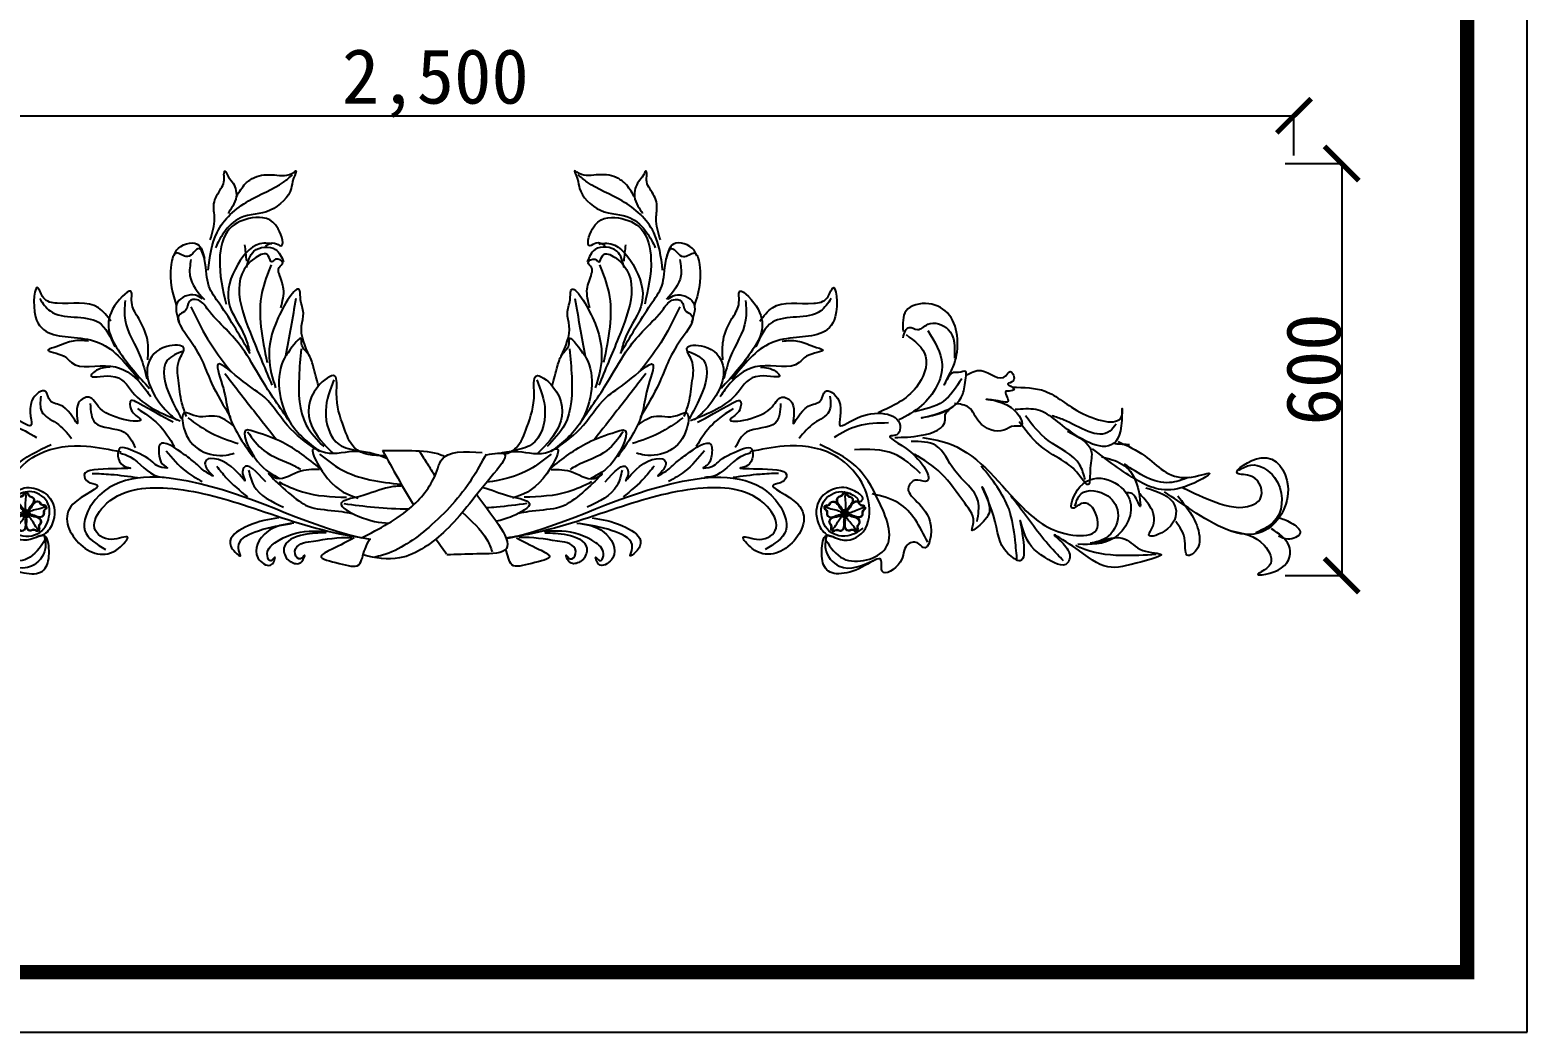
# Model space of a CAD drawing. Extents: x 3172 to 33391, y 13916 to 34175.
# Drawn here: x 18424 to 20603, y 20826 to 22285 of the extents above; entities that cross this region are included whole.
import ezdxf

# ---------------------------------------------------------------- set-up
doc = ezdxf.new("R2010")
doc.units = 0
doc.layers.get('0').update_dxf_attribs({"linetype": 'CONTINUOUS'})
doc.layers.get('DEFPOINTS').update_dxf_attribs({"linetype": 'CONTINUOUS'})
doc.dimstyles.new('ISO-25', dxfattribs={"dimtxt": 2.5, "dimasz": 2.5, "dimexe": 1.25, "dimexo": 0.625, "dimtad": 1, "dimdec": 4, "dimdsep": 46, "dimlunit": 6, "dimtxsty": 'Standard', "dimcen": 2.5, "dimadec": 0, "dimazin": 0, "dimtfac": 1, "dimtdec": 4, "dimtmove": 0, "dimatfit": 3, "dimfxl": 1, "dimtolj": 1, "dimtzin": 0, "dimarcsym": 0})

# ---------------------------------------------------------------- blocks, each defined once
blk = doc.blocks.new('_ARCHTICK')
at = {"color": 0, "linetype": 'ByBlock', "const_width": 0.15}
blk.add_lwpolyline([(-0.5, -0.5), (0.5, 0.5)], dxfattribs=at)
blk = doc.blocks.new('*D279')
at = {"color": 0, "linetype": 'ByBlock'}
for p, q in [((30918, 21283.1), (31001.5, 21283.1)), ((31000.2, 21283.1), (31000.2, 20683.1)), ((30918, 20683.1), (31001.5, 20683.1))]:
    blk.add_line(p, q, dxfattribs=at)
at = {"layer": 'DEFPOINTS', "color": 0, "linetype": 'ByBlock'}
for p in [(30917.4, 21283.1), (30917.4, 20683.1), (31000.2, 20683.1)]:
    blk.add_point(p, dxfattribs=at)
at = {"color": 0, "linetype": 'ByBlock', "xscale": 50, "yscale": 50, "zscale": 50}
for p, rotation in [((31000.2, 21283.1), 90), ((31000.2, 20683.1), 270)]:
    blk.add_blockref('_ARCHTICK', p, dxfattribs=dict(at, rotation=rotation))
at = {"color": 0, "linetype": 'ByBlock', "insert": (30959.6, 20983.1), "char_height": 80, "attachment_point": 5, "rotation": 90}
blk.add_mtext('\\A1;600', dxfattribs=at)
blk = doc.blocks.new('A$C515E7A34')
blk.add_circle((14.9, 12.8), 2.8)
for points in [[(14.7, 28.4), (14, 28.2), (13.2, 27.2), (12.6, 26), (10.6, 25.1), (9.7, 24.5), (8.9, 23), (10.3, 19.4), (13.1, 15.6), (13.4, 14.3), (14.5, 12.9)], [(13.6, 27.5), (13.2, 26.5), (12.2, 25.3), (9.9, 24.5), (9.2, 22.6), (10.5, 19.3), (11.8, 17.8)], [(13.2, 27), (13.7, 27.7), (14.4, 27.7), (14.8, 27.4)], [(14.5, 28), (14.7, 26.2), (14.4, 20.9), (14.4, 16.6), (14.9, 12.9)], [(16.4, 27), (15.8, 27.7), (15.2, 27.7), (14.8, 27.4)], [(14.9, 28.4), (15.6, 28.2), (16.4, 27.2), (17, 26), (19, 25.1), (19.9, 24.6), (20.8, 23.1), (19.5, 19.5), (16.7, 15.6), (16.4, 14.4), (15.4, 12.9)], [(16, 27.5), (16.4, 26.5), (17.4, 25.4), (19.7, 24.5), (20.5, 22.7), (19.3, 19.4), (17.9, 17.9)], [(0, 17.4), (0, 16.7), (0.7, 15.6), (1.6, 14.6), (1.9, 12.5), (2.1, 11.4), (3.4, 10.2), (7.2, 10.4), (11.7, 11.9), (13, 11.8), (14.7, 12.4)], [(0.1, 17.6), (0.5, 18.1), (1.6, 18.6), (3, 18.9), (4.4, 20.5), (5.2, 21.2), (7, 21.5), (10, 19.2), (12.7, 15.3), (13.9, 14.7), (15, 13.2)], [(0.3, 17.1), (2.1, 16.7), (7, 14.8), (11.1, 13.4), (14.8, 12.8)], [(0.9, 15.6), (0.4, 16.3), (0.6, 16.8), (1, 17.2)], [(0.5, 16.1), (1.4, 15.3), (2.1, 14.1), (2.3, 11.6), (3.8, 10.3), (7.3, 10.6), (9.2, 11.4)], [(1.9, 18.5), (1, 18.3), (0.9, 17.7), (1, 17.2)], [(1.2, 18.3), (2.4, 18.5), (3.7, 19.1), (5.2, 21), (7.2, 21.2), (10, 19), (11, 17.2)], [(5.8, 0.1), (5.4, 0.7), (5.3, 1.9), (5.4, 3.3), (4.3, 5.2), (3.9, 6.1), (4.1, 7.9), (7.3, 10), (11.8, 11.5), (12.8, 12.4), (14.5, 13)], [(6, 0), (6.6, -0.2), (7.8, 0.1), (9, 0.7), (11.2, 0.3), (12.2, 0.2), (13.8, 1), (14.8, 4.7), (14.7, 9.4), (15.2, 10.6), (15.2, 12.4)], [(6.3, 0.2), (7.2, 1.8), (10.5, 5.9), (13.1, 9.3), (14.8, 12.6)], [(24.1, 0.2), (23.5, -0.1), (22.3, 0.3), (21, 0.8), (18.9, 0.4), (17.8, 0.2), (16.2, 1), (15.2, 4.7), (15.2, 9.4), (14.7, 10.6), (14.6, 12.4)], [(29.7, 17.8), (29.3, 18.4), (28.1, 18.8), (26.8, 19.1), (25.3, 20.7), (24.5, 21.4), (22.7, 21.7), (19.8, 19.2), (17.1, 15.4), (15.9, 14.7), (14.9, 13.2)], [(24.3, 0.7), (23, 2.1), (20.1, 6.5), (17.7, 10), (15, 12.7)], [(29.3, 17.9), (27.6, 17.1), (22.5, 15.8), (18.4, 14.5), (15.1, 12.8)], [(29.8, 17.6), (29.8, 16.9), (29.1, 15.9), (28.2, 14.9), (28, 12.7), (27.7, 11.7), (26.5, 10.4), (22.7, 10.5), (18.2, 12), (16.9, 11.9), (15.2, 12.4)], [(24.3, 0.3), (24.7, 0.9), (24.8, 2.1), (24.6, 3.4), (25.6, 5.4), (26.1, 6.3), (25.8, 8.1), (22.6, 10.2), (18, 11.5), (17, 12.4), (15.3, 13)], [(28.5, 18.6), (27.4, 18.7), (26, 19.2), (24.5, 21.1), (22.5, 21.3), (19.8, 19), (18.8, 17.3)], [(29.3, 16.3), (28.4, 15.6), (27.7, 14.3), (27.6, 11.9), (26.1, 10.5), (22.6, 10.7), (20.7, 11.5)], [(27.9, 18.8), (28.7, 18.5), (28.9, 17.9), (28.8, 17.4)], [(28.9, 15.8), (29.4, 16.5), (29.2, 17.1), (28.8, 17.4)], [(5.4, 1.5), (5.6, 2.6), (5.5, 4), (4.1, 6.1), (4.6, 8), (7.5, 10), (9.5, 10.4)], [(5.4, 2.1), (5.4, 1.3), (5.9, 0.9), (6.4, 0.9)], [(7.9, 0.3), (7.1, 0), (6.6, 0.4), (6.4, 0.9)], [(7.3, 0.1), (8.3, 0.7), (9.7, 1), (12.1, 0.4), (13.8, 1.4), (14.7, 4.9), (14.5, 6.9)], [(22.8, 0.2), (21.8, 0.8), (20.3, 1.1), (18, 0.4), (16.2, 1.5), (15.3, 4.9), (15.5, 6.9)], [(24.6, 1.6), (24.4, 2.7), (24.5, 4.2), (25.8, 6.3), (25.4, 8.2), (22.4, 10.1), (20.4, 10.5)], [(22.1, 0.4), (22.9, 0.2), (23.4, 0.6), (23.6, 1)], [(24.6, 2.3), (24.6, 1.4), (24.1, 1.1), (23.6, 1)]]:
    blk.add_spline(points, degree=3)
blk = doc.blocks.new('*D278')
at = {"color": 0, "linetype": 'ByBlock'}
for p, q in [((28199.1, 21405.2), (28199.1, 21464.4)), ((28199.1, 21463.2), (30699.1, 21463.2)), ((30699.1, 21405.2), (30699.1, 21464.4))]:
    blk.add_line(p, q, dxfattribs=at)
at = {"layer": 'DEFPOINTS', "color": 0, "linetype": 'ByBlock'}
for p in [(30699.1, 21463.2), (28199.1, 21404.6), (30699.1, 21404.6)]:
    blk.add_point(p, dxfattribs=at)
at = {"color": 0, "linetype": 'ByBlock', "xscale": 50, "yscale": 50, "zscale": 50, "rotation": 180}
blk.add_blockref('_ARCHTICK', (28199.1, 21463.2), dxfattribs=at)
at = {"color": 0, "linetype": 'ByBlock', "xscale": 50, "yscale": 50, "zscale": 50}
blk.add_blockref('_ARCHTICK', (30699.1, 21463.2), dxfattribs=at)
at = {"color": 0, "linetype": 'ByBlock', "insert": (29449.1, 21510.5), "char_height": 80, "attachment_point": 5}
blk.add_mtext('\\A1;2,500', dxfattribs=at)
blk = doc.blocks.new('A$C669F5B95')
for points in [[(946.71763, 472.33954), (959.80537, 527.26675), (1005.61258, 573.03942), (1056.65487, 600.50304), (1069.83187, 611.08426)], [(949.9598, 516.56666), (956.20624, 547.47807), (955.31388, 568.87827), (965.42715, 590.87294), (969.8889, 600.68138), (969.8889, 611.67871), (970.48381, 615.54264), (970.78125, 616.13709), (974.35065, 611.38149), (981.78688, 600.97861), (987.73587, 578.98394), (982.67924, 565.6088), (975.83789, 554.90871)], [(988.33075, 579.57839), (1001.41853, 598.30358), (1014.20883, 607.22033), (1043.35887, 610.78703), (1071.91403, 614.9482), (1074.29362, 616.73155), (1071.31911, 606.03144), (1067.74971, 591.17018), (1037.11244, 559.36707), (993.9823, 548.36974), (969.59146, 526.67231), (957.39603, 504.67764)], [(1566.97261, 579.57839), (1553.88483, 598.30358), (1541.09452, 607.22033), (1511.94449, 610.78703), (1483.38933, 614.9482), (1481.00973, 616.73155), (1483.98425, 606.03144), (1487.55364, 591.17018), (1518.19092, 559.36707), (1561.32106, 548.36974), (1585.7119, 526.67231), (1597.90732, 504.67764)], [(1608.58573, 472.33954), (1595.49799, 527.26675), (1549.69077, 573.03942), (1498.64849, 600.50304), (1485.47149, 611.08426)], [(1605.34355, 516.56666), (1599.09712, 547.47807), (1599.98948, 568.87827), (1589.87621, 590.87294), (1585.41446, 600.68138), (1585.41446, 611.67871), (1584.81954, 615.54264), (1584.5221, 616.13709), (1580.95271, 611.38149), (1573.51648, 600.97861), (1567.56749, 578.98394), (1572.62412, 565.6088), (1579.46547, 554.90871)], [(1030.47934, 507.6499), (1043.56709, 511.57327), (1052.72855, 507.6499), (1048.8022, 532.49792), (1010.84769, 548.1914), (978.12826, 532.49792), (963.73172, 488.03302), (972.89315, 422.6435)], [(1524.82401, 507.6499), (1511.73627, 511.57327), (1502.5748, 507.6499), (1506.50115, 532.49792), (1544.45566, 548.1914), (1577.17509, 532.49792), (1591.57163, 488.03302), (1582.41021, 422.6435)], [(1008.23014, 350.71501), (963.73172, 422.6435), (948.02639, 448.79932), (941.48251, 488.03302), (933.62985, 503.72653), (916.61575, 491.95639), (900.91042, 497.18756), (893.05775, 480.18628), (900.91042, 420.0279)], [(896.9841, 493.26419), (900.91042, 501.11093), (931.01229, 510.26547), (941.48251, 489.34082)], [(1039.64077, 510.26547), (1027.86179, 511.57327), (989.90725, 480.18628), (976.81947, 425.25907), (1000.37747, 375.56303), (1006.92134, 354.63838)], [(1002.99503, 485.41745), (1000.37747, 508.95767)], [(1002.99503, 476.26291), (1013.46521, 499.80316), (1044.87588, 502.41873), (1056.65487, 484.10965)], [(1552.30833, 476.26291), (1541.83814, 499.80316), (1510.42747, 502.41873), (1498.64849, 484.10965)], [(1515.66258, 510.26547), (1527.44157, 511.57327), (1565.39611, 480.18628), (1578.48389, 425.25907), (1554.92589, 375.56303), (1548.38201, 354.63838)], [(1547.07322, 350.71501), (1591.57163, 422.6435), (1607.27697, 448.79932), (1613.82084, 488.03302), (1621.67351, 503.72653), (1638.6876, 491.95639), (1654.39294, 497.18756), (1662.24561, 480.18628), (1654.39294, 420.0279)], [(1552.30833, 485.41745), (1554.92589, 508.95767)], [(1658.31926, 493.26419), (1654.39294, 501.11093), (1624.29107, 510.26547), (1613.82084, 489.34082)], [(921.84098, 487.63848), (920.343, 463.68887), (941.31472, 429.26131)], [(1052.72855, 417.41233), (1056.65487, 444.87593), (1050.111, 467.10837), (1050.111, 476.26291), (1055.34607, 482.80188), (1044.87588, 488.03302), (1039.64077, 484.10965), (1034.40566, 493.26419), (1016.08277, 490.64862), (1010.84769, 374.25523), (1039.64077, 304.94232)], [(1038.68336, 480.15423), (1025.20154, 439.73926), (1032.69143, 337.95343)], [(1502.5748, 417.41233), (1498.64849, 444.87593), (1505.19236, 467.10837), (1505.19236, 476.26291), (1499.95728, 482.80188), (1510.42747, 488.03302), (1515.66258, 484.10965), (1520.89769, 493.26419), (1539.22059, 490.64862), (1544.45566, 374.25523), (1515.66258, 304.94232)], [(1516.61999, 480.15423), (1530.10182, 439.73926), (1522.61193, 337.95343)], [(1633.46238, 487.63848), (1634.96036, 463.68887), (1613.98864, 429.26131)], [(805.36971, 397.79548), (787.04682, 417.41233), (726.84311, 423.95127), (707.21145, 431.79804), (699.35879, 446.18372), (695.43247, 404.33442), (751.70987, 374.25523), (788.35562, 366.40849), (845.94178, 312.78906)], [(859.02956, 341.56047), (859.02956, 366.40849), (847.25057, 399.10325), (836.78035, 418.72013), (835.47159, 431.79804), (835.47159, 439.64478), (810.60482, 420.0279), (815.83994, 355.94616), (861.64711, 299.71115)], [(938.86496, 430.49024), (928.39474, 435.72141), (902.21921, 425.25907), (904.83677, 396.48768)], [(1094.60941, 346.79162), (1082.83039, 391.25651), (1085.44795, 409.56559), (1081.52163, 429.18244), (1080.21284, 442.26035), (1048.8022, 403.02662), (1044.87588, 301.01895)], [(1460.69394, 346.79162), (1472.47296, 391.25651), (1469.85541, 409.56559), (1473.78172, 429.18244), (1475.09052, 442.26035), (1506.50115, 403.02662), (1510.42747, 301.01895)], [(1616.4384, 430.49024), (1626.90862, 435.72141), (1653.08414, 425.25907), (1650.46659, 396.48768)], [(1696.2738, 341.56047), (1696.2738, 366.40849), (1708.05278, 399.10325), (1718.52301, 418.72013), (1719.83177, 431.79804), (1719.83177, 439.64478), (1744.69853, 420.0279), (1739.46342, 355.94616), (1693.65624, 299.71115)], [(1749.93364, 397.79548), (1768.25653, 417.41233), (1828.46025, 423.95127), (1848.0919, 431.79804), (1855.94457, 446.18372), (1859.87089, 404.33442), (1803.59349, 374.25523), (1766.94774, 366.40849), (1709.36158, 312.78906)], [(701.63806, 430.75816), (716.61784, 412.79595), (787.02285, 396.3306), (810.99053, 360.40618)], [(825.97033, 427.76446), (825.97033, 399.3243), (848.44, 345.43769), (857.42787, 314.00383)], [(1065.8163, 251.3229), (1023.93544, 314.09685), (996.45112, 358.56175), (972.89315, 386.02534), (945.40883, 416.10453), (931.01229, 429.18244), (919.23331, 426.56687), (913.9982, 413.48896), (906.14553, 408.25779), (920.54207, 370.33186), (951.9527, 307.55791), (979.43702, 257.86185)], [(921.84098, 418.78336), (945.80865, 372.38098), (978.76419, 325.97863)], [(1074.63486, 430.75816), (1067.14494, 388.84635), (1059.65506, 346.93453)], [(1480.66849, 430.75816), (1488.15841, 388.84635), (1495.6483, 346.93453)], [(1489.48706, 251.3229), (1531.36792, 314.09685), (1558.85224, 358.56175), (1582.41021, 386.02534), (1609.89453, 416.10453), (1624.29107, 429.18244), (1636.07005, 426.56687), (1641.30516, 413.48896), (1649.15783, 408.25779), (1634.76129, 370.33186), (1603.35065, 307.55791), (1575.86633, 257.86185)], [(1633.46238, 418.78336), (1609.49471, 372.38098), (1576.53916, 325.97863)], [(1729.33302, 427.76446), (1729.33302, 399.3243), (1706.86335, 345.43769), (1697.87548, 314.00383)], [(1853.6653, 430.75816), (1838.68552, 412.79595), (1768.2805, 396.3306), (1744.31283, 360.40618)], [(1946.54001, 228.68334), (1985.48746, 231.67704), (2019.94098, 254.12981), (2019.94098, 261.61405), (2021.43896, 264.60776), (2024.43492, 267.60146), (2004.96118, 261.61405), (1985.48746, 257.1235), (2004.96118, 261.61405), (2045.40661, 291.55106), (2049.90054, 315.50068), (2049.90054, 324.48178), (2039.4147, 322.98492), (2031.92481, 322.98492), (2018.44301, 305.02272), (2022.93694, 314.00383), (2033.42279, 336.45658), (2025.9329, 406.80856), (1995.97331, 423.2739), (1963.01777, 412.79595), (1958.52383, 382.85894)], [(1958.52383, 373.87783), (1967.5117, 388.84635), (1979.49553, 385.85265), (1994.47533, 393.33689), (2024.43492, 385.85265), (2033.42279, 343.94082)], [(1107.69716, 303.63454), (1099.84449, 332.40593), (1091.99186, 350.71501), (1082.83039, 365.10069), (1082.83039, 371.63966), (1063.19874, 352.02278), (1057.96363, 344.17604), (1065.8163, 251.3229), (1109.00595, 208.1658)], [(1447.6062, 303.63454), (1455.45887, 332.40593), (1463.3115, 350.71501), (1472.47296, 365.10069), (1472.47296, 371.63966), (1492.10461, 352.02278), (1497.33973, 344.17604), (1489.48706, 251.3229), (1446.2974, 208.1658)], [(1963.01777, 378.36839), (1991.47938, 346.93453), (1977.99755, 302.02901), (1922.57234, 264.60776)], [(1994.47533, 384.35579), (2015.44702, 334.95973), (1985.48746, 275.08571), (1952.53192, 254.12981)], [(772.65028, 369.02406), (750.40107, 369.02406), (726.84311, 361.17732), (713.75533, 355.94616), (737.31333, 346.79162), (747.78352, 337.6371), (805.36971, 332.40593), (848.55933, 307.55791), (862.95591, 287.94104)], [(915.30696, 259.16964), (908.76308, 278.7865), (903.52797, 311.48128), (904.83677, 341.56047), (911.38064, 358.56175), (886.51388, 361.17732), (859.02956, 333.71373), (887.82264, 265.70859), (900.91042, 253.93848)], [(911.35513, 354.41878), (887.38746, 340.94713), (891.88139, 287.06051), (908.35918, 255.62665)], [(1082.12475, 357.41249), (1079.1288, 316.99752), (1089.61464, 246.64555), (1115.08029, 215.21169)], [(1473.17861, 357.41249), (1476.17456, 316.99752), (1465.68872, 246.64555), (1440.22306, 215.21169)], [(1639.9964, 259.16964), (1646.54027, 278.7865), (1651.77538, 311.48128), (1650.46659, 341.56047), (1643.92272, 358.56175), (1668.78948, 361.17732), (1696.2738, 333.71373), (1667.48072, 265.70859), (1654.39294, 253.93848)], [(1643.94822, 354.41878), (1667.9159, 340.94713), (1663.42196, 287.06051), (1646.94418, 255.62665)], [(1782.65307, 369.02406), (1804.90228, 369.02406), (1828.46025, 361.17732), (1841.54803, 355.94616), (1817.99003, 346.79162), (1807.51984, 337.6371), (1749.93364, 332.40593), (1706.74402, 307.55791), (1692.34745, 287.94104)], [(804.06092, 331.09813), (781.81174, 324.55919), (776.57663, 319.32802), (805.36971, 318.02022), (836.78035, 294.48), (906.14553, 252.6307)], [(1109.00595, 208.1658), (1067.12509, 240.86057), (1029.17055, 286.63326), (997.75991, 310.17348), (961.11417, 335.0215), (968.96683, 299.71115), (976.81947, 263.09301), (1012.15645, 200.31906)], [(1446.2974, 208.1658), (1488.17826, 240.86057), (1526.13281, 286.63326), (1557.54344, 310.17348), (1594.18919, 335.0215), (1586.33652, 299.71115), (1578.48389, 263.09301), (1543.1469, 200.31906)], [(1751.24244, 331.09813), (1773.49161, 324.55919), (1778.72672, 319.32802), (1749.93364, 318.02022), (1718.52301, 294.48), (1649.15783, 252.6307)], [(2049.90054, 318.49437), (2072.37024, 325.97863), (2108.32174, 318.49437), (2114.31365, 324.48178), (2118.80758, 311.01012), (2111.31769, 306.51957), (2120.30556, 299.03531), (2112.81567, 296.04162), (2108.32174, 296.04162), (2111.31769, 281.0731), (2100.83185, 281.0731), (2079.86013, 284.06682), (2115.81163, 272.092), (2129.29345, 245.1487), (2120.30556, 245.1487), (2105.32578, 239.16129), (2069.37428, 251.13609), (2054.3945, 272.092), (2033.42279, 278.07941)], [(971.2743, 321.48807), (1013.21771, 267.60146), (1046.17325, 225.68964)], [(1130.06007, 312.50696), (1118.07625, 267.60146), (1137.54996, 218.20539), (1166.01157, 209.22428)], [(1425.24328, 312.50696), (1437.22711, 267.60146), (1417.75339, 218.20539), (1389.29179, 209.22428)], [(1584.02905, 321.48807), (1542.08564, 267.60146), (1509.1301, 225.68964)], [(2043.90863, 314.00383), (2016.94503, 281.0731), (1975.00159, 266.10461)], [(895.91783, 250.71841), (844.5228, 278.88155), (834.57538, 282.19486), (834.57538, 268.94162), (847.83859, 255.68838), (789.81194, 270.59827), (773.2329, 287.16483), (758.31174, 278.88155), (756.65386, 249.06175), (735.10108, 273.91159), (716.86413, 282.19486), (710.23251, 295.44811), (690.33767, 282.19486), (688.67976, 245.74845), (658.83748, 259.00169), (600.8108, 242.43513), (605.78453, 232.4952), (614.07404, 230.83854), (585.88967, 207.64537), (564.33689, 164.57232), (579.25805, 166.22897), (587.54758, 159.60235), (557.7053, 106.58938), (567.65272, 68.4863), (575.94225, 75.11291), (590.86338, 71.79961), (600.8108, 46.94977), (627.33728, 33.69653), (628.99519, 50.26309), (652.20586, 41.97981), (709.70486, 38.13564), (715.20622, 63.51633), (708.13847, 85.61386), (687.77533, 79.87474), (654.88101, 91.35299), (647.23215, 136.40918), (700.28509, 204.33205), (769.91708, 215.92864), (819.65422, 207.64537)], [(703.13604, 288.55736), (704.63401, 266.10461), (725.60573, 249.63925), (748.0754, 227.18649)], [(1659.38553, 250.71841), (1710.78056, 278.88155), (1720.72798, 282.19486), (1720.72798, 268.94162), (1707.46476, 255.68838), (1765.49142, 270.59827), (1782.07046, 287.16483), (1796.99161, 278.88155), (1798.6495, 249.06175), (1820.20227, 273.91159), (1838.43923, 282.19486), (1845.07085, 295.44811), (1864.96568, 282.19486), (1866.6236, 245.74845), (1896.46588, 259.00169), (1954.49256, 242.43513), (1949.51882, 232.4952), (1941.22932, 230.83854), (1969.41369, 207.64537), (1990.96646, 164.57232), (1976.04531, 166.22897), (1967.75578, 159.60235), (1997.59806, 106.58938), (1987.65064, 68.4863), (1979.36111, 75.11291), (1964.43998, 71.79961), (1954.49256, 46.94977), (1927.96607, 33.69653), (1926.30816, 50.26309), (1903.0975, 41.97981), (1845.5985, 38.13564), (1840.09714, 63.51633), (1847.16489, 85.61386), (1867.52803, 79.87474), (1900.42235, 91.35299), (1908.07121, 136.40918), (1855.01827, 204.33205), (1785.38628, 215.92864), (1735.64913, 207.64537)], [(1852.16732, 288.55736), (1850.66934, 266.10461), (1829.69762, 249.63925), (1807.22795, 227.18649)], [(2117.3096, 302.02901), (2165.24495, 296.04162), (2220.67016, 263.11091), (2277.59338, 263.11091), (2277.59338, 269.0983), (2273.09944, 231.67704), (2205.69038, 234.67075), (2151.76312, 269.0983), (2121.80354, 269.0983)], [(775.03903, 278.07941), (782.52892, 249.63925), (824.47236, 236.1676), (840.95011, 213.71484)], [(843.94607, 270.59515), (873.90566, 248.1424), (897.87333, 215.21169)], [(983.36337, 246.09173), (959.80537, 259.16964), (925.77718, 260.47744), (912.6894, 264.40081), (911.38064, 242.16836), (972.89315, 202.93464), (984.67213, 205.55023)], [(1571.93998, 246.09173), (1595.49799, 259.16964), (1629.52618, 260.47744), (1642.61396, 264.40081), (1643.92272, 242.16836), (1582.41021, 202.93464), (1570.63122, 205.55023)], [(1711.35729, 270.59515), (1681.3977, 248.1424), (1657.43003, 215.21169)], [(1780.26432, 278.07941), (1772.77444, 249.63925), (1730.831, 236.1676), (1714.35324, 213.71484)], [(617.75124, 249.63925), (662.6906, 245.1487), (697.14412, 228.68334)], [(917.34704, 257.1235), (951.80056, 234.67075), (990.74802, 219.70223)], [(1637.95631, 257.1235), (1603.50279, 234.67075), (1564.55534, 219.70223)], [(1937.55212, 249.63925), (1892.61275, 245.1487), (1858.15923, 228.68334)], [(2198.20049, 237.66444), (2232.65401, 209.22428), (2231.15603, 183.77783), (2228.16005, 159.82821), (2211.68229, 177.79042), (2189.2126, 195.75263), (2156.25706, 218.20539), (2127.79548, 251.13609)], [(2223.66612, 167.31247), (2216.17623, 188.26838), (2169.73889, 224.1928), (2136.78334, 260.1172)], [(2268.60551, 248.1424), (2259.61762, 237.66444), (2192.20855, 254.12981), (2175.7308, 260.1172)], [(709.12795, 78.99829), (683.66232, 52.05499), (622.24517, 67.02348), (632.73102, 137.37546), (665.68656, 186.77153), (718.11584, 218.20539)], [(1110.31471, 183.31778), (1055.34607, 221.24371), (1014.77401, 236.9372), (1004.30379, 239.55279), (1018.70033, 193.7801), (1051.41976, 168.93208)], [(1004.30379, 236.9372), (1027.86179, 209.4736), (1072.3602, 187.24115), (1081.52163, 182.00999)], [(1444.98864, 183.31778), (1499.95728, 221.24371), (1540.52935, 236.9372), (1550.99957, 239.55279), (1536.60303, 193.7801), (1503.8836, 168.93208)], [(1550.99957, 236.9372), (1527.44157, 209.4736), (1482.94315, 187.24115), (1473.78172, 182.00999)], [(1846.17541, 78.99829), (1871.64103, 52.05499), (1933.05818, 67.02348), (1922.57234, 137.37546), (1889.6168, 186.77153), (1837.18751, 218.20539)], [(2066.37833, 105.9416), (2067.8763, 135.87861), (2033.42279, 180.78412), (2006.45916, 216.70854), (1970.50766, 222.69595)], [(1986.98544, 228.68334), (2028.92885, 218.20539), (2133.78739, 125.40066), (2205.69038, 86.48254), (2240.1439, 93.9668), (2241.64188, 108.9353), (2220.67016, 132.88491), (2205.69038, 125.40066), (2216.17623, 156.83452), (2288.07922, 138.87231), (2265.60955, 81.992), (2213.18027, 73.01089)], [(2271.60147, 222.69595), (2310.54892, 201.74003), (2373.46405, 170.30617), (2404.92158, 176.29357), (2368.97009, 156.83452), (2300.06307, 165.81562), (2234.15199, 212.21799)], [(2267.10753, 219.70223), (2288.07922, 218.20539)], [(818.48042, 206.23059), (833.46022, 200.24318), (873.90566, 171.80303), (885.88948, 170.30617)], [(885.88948, 209.22428), (914.35109, 179.28727), (938.31876, 164.31877)], [(1351.45413, 204.21548), (1330.93065, 168.54939), (1268.02178, 97.66303), (1200.65126, 57.09285), (1188.60488, 53.97206)], [(1669.41388, 209.22428), (1640.95227, 179.28727), (1616.98459, 164.31877)], [(1736.82294, 206.23059), (1721.84313, 200.24318), (1681.3977, 171.80303), (1669.41388, 170.30617)], [(1983.98949, 176.29357), (1945.04201, 204.73374), (1888.11882, 210.72113)], [(2237.14795, 74.50774), (2282.08731, 80.49515), (2307.55296, 64.02979), (2334.51657, 58.04238), (2306.05499, 47.56443), (2256.62166, 40.08019), (2205.69038, 70.0172), (2178.72675, 86.48254), (2193.70656, 71.51404), (2201.19645, 53.55184), (2198.20049, 46.06758), (2165.24495, 53.55184), (2133.78739, 92.46995), (2129.29345, 107.43845), (2133.78739, 76.00459), (2129.29345, 49.06129), (2111.31769, 59.53924), (2090.346, 114.9227), (2073.86822, 156.83452), (2084.35406, 126.89751), (2072.37024, 102.9479), (2058.88844, 93.9668), (2060.38641, 99.95421), (2048.40256, 132.88491), (2013.94905, 176.29357), (1975.00159, 204.73374)], [(2247.63379, 200.24318), (2298.56507, 161.32508), (2303.05903, 128.39435), (2292.57316, 146.35656), (2282.08731, 147.85341)], [(2365.97413, 155.33767), (2413.90948, 134.38176), (2466.33873, 129.8912), (2478.32258, 138.87231), (2466.33873, 171.80303), (2445.36704, 176.29357), (2479.82056, 198.74633), (2518.76801, 158.33137), (2481.31854, 90.9731), (2379.45596, 122.40696), (2339.01053, 149.35026)], [(778.03499, 176.29357), (804.99862, 174.79673), (843.94607, 170.30617)], [(959.29045, 186.77153), (972.77228, 170.30617), (1004.22984, 141.86602)], [(1005.72782, 180.78412), (1013.21771, 158.33137), (1056.6591, 126.89751)], [(1109.00595, 182.00999), (1077.59528, 178.08662), (1042.25833, 170.23987), (1037.02322, 174.16324), (1074.97773, 138.85289), (1101.15328, 125.77498), (1141.72535, 120.54381), (1156.12192, 117.92824)], [(1446.2974, 182.00999), (1477.70807, 178.08662), (1513.04503, 170.23987), (1518.28014, 174.16324), (1480.32563, 138.85289), (1454.15007, 125.77498), (1413.57801, 120.54381), (1399.18143, 117.92824)], [(1549.57553, 180.78412), (1542.08564, 158.33137), (1498.64426, 126.89751)], [(1596.0129, 186.77153), (1582.53108, 170.30617), (1551.07351, 141.86602)], [(1777.26837, 176.29357), (1750.30474, 174.79673), (1711.35729, 170.30617)], [(2124.79952, 49.06129), (2121.80354, 78.99829), (2112.81567, 123.90381), (2072.37024, 186.77153)], [(2374.96202, 170.30617), (2346.50042, 162.82193), (2280.58933, 189.76522)], [(2446.86502, 180.78412), (2464.84075, 188.26838), (2499.29427, 170.30617), (2502.29023, 110.43216), (2472.33064, 89.47624)], [(655.44709, 96.29383), (669.13508, 87.5401), (701.71253, 90.27564), (715.6743, 116.81036), (714.03174, 131.58226), (690.13449, 149.44547), (666.67124, 142.79797), (662.56483, 137.874), (661.74355, 135.13846), (656.54212, 137.05333), (666.94501, 150.45747), (696.57253, 153.81084), (717.04311, 139.78887), (719.7807, 102.58556), (705.81894, 86.17232), (698.70117, 83.71035)], [(1050.111, 163.70091), (1084.13919, 149.31522), (1148.26926, 141.46848)], [(1505.19236, 163.70091), (1471.16417, 149.31522), (1407.0341, 141.46848)], [(1899.85627, 96.29383), (1886.16828, 87.5401), (1853.59082, 90.27564), (1839.62906, 116.81036), (1841.27162, 131.58226), (1865.16886, 149.44547), (1888.63212, 142.79797), (1892.73852, 137.874), (1893.5598, 135.13846), (1898.76124, 137.05333), (1888.35834, 150.45747), (1858.73082, 153.81084), (1838.26025, 139.78887), (1835.52266, 102.58556), (1849.48442, 86.17232), (1856.60219, 83.71035)], [(2208.68634, 128.39435), (2217.67421, 146.35656), (2256.62166, 143.36287), (2271.60147, 114.9227), (2253.6257, 81.992), (2231.15603, 74.50774)], [(2312.0469, 155.33767), (2353.99031, 129.8912), (2343.50446, 95.46365), (2316.54083, 86.48254), (2322.53274, 99.95421), (2318.03881, 128.39435), (2303.05903, 146.35656)], [(1994.47533, 76.00459), (1952.53192, 132.88491), (1913.58447, 146.35656)], [(2192.20855, 49.06129), (2183.22069, 58.04238), (2133.78739, 119.41325), (2115.81163, 143.36287)], [(2358.48424, 143.36287), (2389.9418, 84.98569), (2383.94989, 62.53294), (2373.46405, 56.54553), (2368.97009, 77.50144), (2355.48828, 105.9416)], [(1049.37974, 111.68451), (1005.0381, 99.95585), (978.95475, 77.80172), (986.12769, 61.51193), (993.95266, 56.29919), (992.6485, 60.86034), (991.34435, 72.58898), (1020.03601, 92.78833), (1068.29019, 103.21381)], [(1505.92361, 111.68451), (1550.26526, 99.95585), (1576.34861, 77.80172), (1569.17567, 61.51193), (1561.35069, 56.29919), (1562.65485, 60.86034), (1563.95901, 72.58898), (1535.26734, 92.78833), (1487.01317, 103.21381)], [(2505.28619, 111.92901), (2523.26195, 104.44475), (2536.74375, 89.47624), (2518.76801, 80.49515), (2505.28619, 84.98569)], [(1071.55059, 103.8654), (1032.42558, 90.83357), (1019.38392, 53.04123), (1037.64227, 42.61575), (1042.85893, 48.48008), (1044.16309, 54.34441), (1038.29433, 49.13167), (1033.07767, 56.29919), (1044.16309, 75.19535), (1093.72142, 92.13674), (1119.15267, 91.48516)], [(1118.50058, 89.53038), (1085.89641, 86.92401), (1057.20475, 67.37624), (1063.72559, 49.78326), (1068.94225, 46.5253), (1083.2881, 47.82849), (1087.2006, 56.95078), (1081.33185, 51.73804), (1073.50684, 58.90556), (1078.7235, 71.93739), (1093.06935, 76.49854), (1147.84434, 83.01446), (1156.32144, 83.01446)], [(1436.80277, 89.53038), (1469.40694, 86.92401), (1498.09861, 67.37624), (1491.57776, 49.78326), (1486.36111, 46.5253), (1472.01526, 47.82849), (1468.10276, 56.95078), (1473.97151, 51.73804), (1481.79651, 58.90556), (1476.57985, 71.93739), (1462.23401, 76.49854), (1407.45901, 83.01446), (1398.98192, 83.01446)], [(1483.75276, 103.8654), (1522.87777, 90.83357), (1535.91944, 53.04123), (1517.66109, 42.61575), (1512.44443, 48.48008), (1511.14027, 54.34441), (1517.00902, 49.13167), (1522.22568, 56.29919), (1511.14027, 75.19535), (1461.58194, 92.13674), (1436.15068, 91.48516)], [(2436.37915, 92.46995), (2484.31449, 71.51404), (2491.80438, 41.57703), (2475.3266, 29.60223), (2509.78012, 38.58332), (2520.26599, 71.51404), (2494.80034, 95.46365)], [(708.13847, 85.61386), (709.70486, 66.30953), (689.86386, 41.26608), (636.08426, 51.1791)], [(1159.58184, 82.36287), (1126.32558, 65.42147), (1111.32767, 55.6476), (1137.411, 45.22212), (1166.10266, 43.26734), (1175.23185, 66.07306), (1182.40476, 80.40809)], [(1847.16489, 85.61386), (1845.5985, 66.30953), (1865.4395, 41.26608), (1919.2191, 51.1791)], [(2327.02668, 58.04238), (2276.0954, 56.54553), (2216.17623, 68.52033), (2210.18432, 71.51404)]]:
    blk.add_spline(points, degree=3)
for points, knots in [([(1205.01455, 201.87608), (1187.18793, 201.59723), (1158.641, 204.02555), (1141.74646, 250.70875), (1131.31418, 279.06672), (1136.79878, 329.22988), (1091.05309, 294.03013), (1089.65309, 244.7691), (1116.10624, 218.15693), (1128.6376, 205.55023)], [11.0913059075, 11.0913059075, 11.0913059075, 11.0913059075, 58.6371812014, 92.5696901162, 143.3567109834, 168.3422219251, 197.7470060061, 254.7233908848, 306.0092930714, 306.0092930714, 306.0092930714, 306.0092930714]), ([(1378.18949, 204.26175), (1384.79485, 205.97607), (1400.05393, 213.39719), (1413.5569, 250.70875), (1423.98918, 279.06672), (1418.50457, 329.22988), (1464.25026, 294.03013), (1465.65027, 244.7691), (1439.19711, 218.15693), (1426.66575, 205.55023)], [37.6435697833, 37.6435697833, 37.6435697833, 37.6435697833, 58.6371812014, 92.5696901162, 143.3567109834, 168.3422219251, 197.7470060061, 254.7233908848, 306.0092930714, 306.0092930714, 306.0092930714, 306.0092930714]), ([(1030.67192, 163.72427), (1017.39535, 178.45799), (1001.17481, 196.45878), (995.68653, 175.58676), (1005.73344, 156.35289), (978.76665, 197.11416), (935.81408, 202.82705), (944.98818, 180.5834), (957.82917, 170.07056), (938.29935, 180.69573), (929.81824, 190.95016), (909.58443, 205.69759), (872.74666, 232.0535), (875.12645, 199.95428), (878.88558, 189.19219), (892.51799, 182.47035), (873.07552, 185.465), (861.23407, 198.60102), (842.52387, 207.17752), (812.21611, 219.01619), (815.03846, 186.82391), (844.99803, 183.17064), (796.16584, 183.35912), (759.48425, 180.64908), (772.09984, 161.87194), (802.46613, 158.86751), (725.46186, 132.12364), (752.97641, 66.7466), (803.8679, 48.42277), (838.835, 90.78563), (801.37142, 73.47162), (772.56096, 96.57711), (806.67188, 152.82878), (898.56753, 160.70263), (1010.97449, 127.79596), (1107.49955, 92.36152), (1168.40662, 82.8255), (1183.74256, 80.62045)], [0, 0, 0, 0, 38.096498144, 46.5440603227, 57.0224557394, 85.1474384808, 123.8507401116, 140.16892779, 147.2001743166, 157.941487213, 177.9118068306, 198.83422581, 237.8013114307, 256.5824901537, 269.9413521297, 275.917628821, 288.4269742465, 299.6181399678, 337.2655729328, 351.548922546, 377.3414231048, 387.8261375616, 419.3698655666, 456.0663790862, 464.3519067886, 478.5157373101, 523.296492526, 580.2294954164, 638.844411301, 660.0661876598, 683.5121447596, 713.393524257, 747.5502298499, 844.1025782374, 964.7612923369, 1103.2249439634, 1149.6602229391, 1149.6602229391, 1149.6602229391, 1149.6602229391]), ([(1524.63143, 163.72427), (1537.90801, 178.45799), (1554.12854, 196.45878), (1559.61683, 175.58676), (1549.56992, 156.35289), (1576.53671, 197.11416), (1619.48928, 202.82705), (1610.31518, 180.5834), (1597.47419, 170.07056), (1617.004, 180.69573), (1625.48512, 190.95016), (1645.71892, 205.69759), (1682.5567, 232.0535), (1680.1769, 199.95428), (1676.41778, 189.19219), (1662.78537, 182.47035), (1682.22784, 185.465), (1694.06929, 198.60102), (1712.77949, 207.17752), (1743.08724, 219.01619), (1740.2649, 186.82391), (1710.30533, 183.17064), (1759.13751, 183.35912), (1795.8191, 180.64908), (1783.20352, 161.87194), (1752.83723, 158.86751), (1829.8415, 132.12364), (1802.32694, 66.7466), (1751.43546, 48.42277), (1716.46836, 90.78563), (1753.93193, 73.47162), (1782.7424, 96.57711), (1748.63147, 152.82878), (1656.73583, 160.70263), (1544.32887, 127.79596), (1450.73815, 93.43872), (1393.01011, 83.81369), (1380.75848, 81.97102)], [0, 0, 0, 0, 38.096498144, 46.5440603227, 57.0224557394, 85.1474384808, 123.8507401116, 140.16892779, 147.2001743166, 157.941487213, 177.9118068306, 198.83422581, 237.8013114307, 256.5824901537, 269.9413521297, 275.917628821, 288.4269742465, 299.6181399678, 337.2655729328, 351.548922546, 377.3414231048, 387.8261375616, 419.3698655666, 456.0663790862, 464.3519067886, 478.5157373101, 523.296492526, 580.2294954164, 638.844411301, 660.0661876598, 683.5121447596, 713.393524257, 747.5502298499, 844.1025782374, 964.7612923369, 1103.2249439634, 1140.3713070675, 1140.3713070675, 1140.3713070675, 1140.3713070675]), ([(1207.06216, 198.14608), (1190.6616, 204.65163), (1159.4714, 213.34565), (1124.06839, 200.52969), (1088.50415, 220.78512), (1123.8767, 153.71832), (1150.93, 144.86035), (1165.28335, 140.16069)], [26.041911647, 26.041911647, 26.041911647, 26.041911647, 77.4063867177, 123.2135625338, 133.1797673681, 180.0654096306, 233.0550496136, 233.0550496136, 233.0550496136, 233.0550496136]), ([(1109.00595, 204.24243), (1119.20036, 196.21028), (1153.4095, 169.257), (1196.93568, 163.29339), (1228.09894, 160.47665)], [0, 0, 0, 0, 38.4825904434, 129.1350960944, 129.1350960944, 129.1350960944, 129.1350960944]), ([(1169.91167, 82.40469), (1196.11143, 95.54445), (1240.78263, 118.70419), (1275.74521, 163.33333), (1288.8951, 211.0353), (1320.73041, 208.46139), (1345.91925, 206.42485)], [5.0464093917, 5.0464093917, 5.0464093917, 5.0464093917, 91.8611417123, 154.4560815854, 170.6529412426, 232.0358987414, 232.0358987414, 232.0358987414, 232.0358987414]), ([(1351.93851, 203.41749), (1363.49126, 205.36689), (1391.97203, 210.1727), (1334.73653, 143.61543), (1305.8812, 100.14755), (1234.37594, 45.20918), (1190.55601, 52.9536), (1172.65295, 57.58031)], [0, 0, 0, 0, 26.3169008123, 64.8785784417, 166.613352529, 245.0921125728, 298.6337054822, 298.6337054822, 298.6337054822, 298.6337054822]), ([(1200.8768, 209.42332), (1214.86896, 209.60446), (1242.80321, 209.96609), (1276.23366, 208.05098), (1289.62567, 201.72676), (1291.45098, 200.72693)], [0, 0, 0, 0, 42.7148680059, 85.2769001915, 92.328335665, 92.328335665, 92.328335665, 92.328335665]), ([(1254.6369, 208.22791), (1258.51904, 202.14761), (1266.05055, 190.35156), (1273.40825, 178.41259), (1277.02114, 172.65883)], [0, 0, 0, 0, 21.6490714119, 42.0001523376, 42.0001523376, 42.0001523376, 42.0001523376]), ([(1446.2974, 204.24243), (1436.10299, 196.21028), (1408.40122, 174.38413), (1374.5899, 166.32173), (1352.32451, 163.24671)], [0, 0, 0, 0, 38.4825904434, 104.570640081, 104.570640081, 104.570640081, 104.570640081]), ([(1372.16926, 205.83063), (1380.68439, 207.77286), (1404.05869, 210.36755), (1431.23496, 200.52969), (1466.7992, 220.78512), (1431.42666, 153.71832), (1404.37335, 144.86035), (1390.02001, 140.16069)], [50.9379391435, 50.9379391435, 50.9379391435, 50.9379391435, 77.4063867177, 123.2135625338, 133.1797673681, 180.0654096306, 233.0550496136, 233.0550496136, 233.0550496136, 233.0550496136]), ([(1182.15404, 79.9793), (1176.28193, 81.05956), (1087.01215, 99.22021), (971.40171, 170.15724), (795.88197, 177.43247), (755.75757, 90.38649), (784.35251, 73.34649), (797.50052, 65.51147)], [100.1866610525, 100.1866610525, 100.1866610525, 100.1866610525, 118.3349737863, 378.1398651813, 516.2515175563, 563.8057443797, 604.2825868905, 604.2825868905, 604.2825868905, 604.2825868905]), ([(1380.94278, 81.4819), (1384.18597, 82.13682), (1470.52969, 100.59372), (1583.90165, 170.15724), (1759.42138, 177.43247), (1799.54579, 90.38649), (1770.95085, 73.34649), (1757.80284, 65.51147)], [108.2426445567, 108.2426445567, 108.2426445567, 108.2426445567, 118.3349737863, 378.1398651813, 516.2515175563, 563.8057443797, 604.2825868905, 604.2825868905, 604.2825868905, 604.2825868905]), ([(1229.55999, 157.93071), (1222.65155, 157.69526), (1201.71469, 155.87991), (1178.00109, 143.41924), (1126.11973, 134.6531), (1172.78904, 107.96769), (1196.71163, 104.55503), (1209.94885, 103.89857)], [20.6264943, 20.6264943, 20.6264943, 20.6264943, 41.1450258508, 85.020281783, 114.4285772995, 145.3086391459, 189.3198368589, 189.3198368589, 189.3198368589, 189.3198368589]), ([(1346.2208, 155.70844), (1359.16904, 152.94907), (1377.68763, 143.35413), (1429.18363, 134.6531), (1392.51453, 113.68579), (1373.72357, 107.99433), (1366.4817, 106.47779)], [41.9187219305, 41.9187219305, 41.9187219305, 41.9187219305, 85.020281783, 114.4285772995, 145.3086391459, 166.9707271544, 166.9707271544, 166.9707271544, 166.9707271544]), ([(1144.3429, 132.31394), (1159.15593, 130.38854), (1190.66054, 126.29355), (1222.43357, 124.66402), (1239.26425, 124.4918)], [0, 0, 0, 0, 44.8048442547, 95.2917568114, 95.2917568114, 95.2917568114, 95.2917568114]), ([(1337.88884, 145.27916), (1338.3893, 144.56859), (1360.57556, 113.27341), (1409.81054, 58.59215), (1334.38096, 59.21641), (1307.98071, 58.11008), (1294.34535, 57.53868)], [163.9368886581, 163.9368886581, 163.9368886581, 163.9368886581, 165.9947435524, 254.1338958837, 295.0856459121, 338.8299903635, 338.8299903635, 338.8299903635, 338.8299903635]), ([(1410.96045, 132.31394), (1396.14743, 130.38854), (1376.58992, 127.84644), (1356.92897, 126.25446), (1352.15511, 125.92415)], [0, 0, 0, 0, 44.8048442547, 59.1554430097, 59.1554430097, 59.1554430097, 59.1554430097]), ([(1317.08762, 119.48214), (1329.83717, 106.71795), (1349.62447, 91.08976), (1358.11612, 68.11494), (1360.37738, 61.99694)], [108.5465773033, 108.5465773033, 108.5465773033, 108.5465773033, 161.9412079821, 181.3202196553, 181.3202196553, 181.3202196553, 181.3202196553]), ([(1395.72151, 82.36287), (1405.47273, 77.27499), (1419.90104, 69.74676), (1454.88862, 52.84773), (1415.108, 45.55302), (1386.18907, 35.34189), (1383.09386, 57.43971), (1380.23511, 65.61199)], [0, 0, 0, 0, 37.3227807322, 55.2243424925, 83.3140269014, 112.072206529, 136.1818120031, 136.1818120031, 136.1818120031, 136.1818120031])]:
    blk.add_open_spline(points, degree=3, knots=knots)
for points in [[(1200.8768, 209.42332), (1215.46795, 182.79987), (1230.0591, 156.17643), (1245.91717, 130.3501)], [(1278.57773, 80.81861), (1283.6345, 73.54685), (1288.73939, 66.30537), (1293.84427, 59.06388)]]:
    blk.add_open_spline(points, degree=3)
at = {"yscale": 2, "zscale": 2}
for p, xscale in [((651.82362, 92.12602), 2), ((1903.47974, 92.12602), -2)]:
    blk.add_blockref('A$C515E7A34', p, dxfattribs=dict(at, xscale=xscale))
dim = blk.add_linear_dim(base=(2527.65168, 696.99549), p1=(27.65168, 638.41921), p2=(2527.65168, 638.41921), dimstyle='ISO-25', override={"dimtxt": 80, "dimasz": 50, "dimblk1": 'ARCHTICK', "dimblk2": 'ARCHTICK', "dimsah": 1})
dim.commit()
dim.dimension.update_dxf_attribs({"geometry": '*D278', "text_midpoint": (1277.65168, 744.28716), "insert": (-28171.44602, -20766.1629)})
dim = blk.add_linear_dim(base=(2597.18372, 27.65166), p1=(2514.30422, 627.65166), p2=(2514.30422, 27.65166), angle=90, dimstyle='ISO-25', override={"dimtxt": 80, "dimasz": 50, "dimblk1": 'ARCHTICK', "dimblk2": 'ARCHTICK', "dimsah": 1})
dim.commit()
dim.dimension.update_dxf_attribs({"geometry": '*D279', "text_midpoint": (2556.55872, 327.65166), "insert": (-28403.05287, -20655.46546)})

msp = doc.modelspace()

# ---------------------------------------------------------------- linework, layer by layer
msp.add_lwpolyline([(20603.39386, 20825.91793), (20603.39386, 25929.19584), (13771.04168, 25929.19584), (13771.04168, 20825.91793)], close=True)
at = {"const_width": 20.9008}
msp.add_lwpolyline([(20516.3072, 20913.00458), (20516.3072, 25842.10918), (13880.30419, 25842.10918), (13880.30419, 20913.00458)], close=True, dxfattribs=at)

# ---------------------------------------------------------------- block references
msp.add_blockref('A$C669F5B95', (17736.33571, 21463.25302))

doc.saveas('drawing.dxf')
